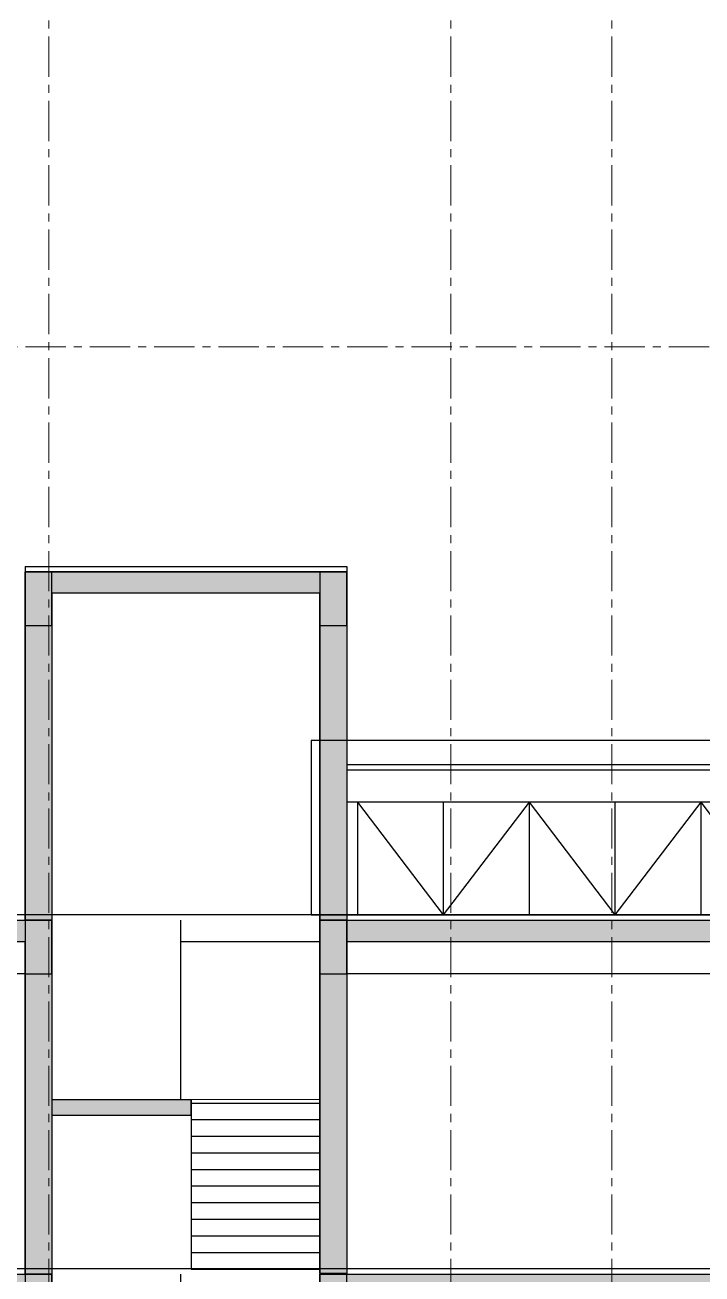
# Model space of a CAD drawing. Header units: millimetres. Extents: x -100356 to 314685, y 446 to 1273965.
# Drawn here: x 118527 to 124840, y 243036 to 254687 of the extents above; entities that cross this region are included whole.
import ezdxf
from ezdxf.xclip import XClip

# ---------------------------------------------------------------- set-up
doc = ezdxf.new("R2010")
doc.units = ezdxf.units.MM
doc.header["$XCLIPFRAME"] = 2
doc.linetypes.add('section$0$CENTER', pattern=[2, 1.25, -0.25, 0.25, -0.25])
for name, color, linetype, lineweight in [('@ color hatch', 7, 'Continuous', 13), ('Hatch-wall', 251, 'Continuous', 5), ('section$0$A-_FLORLEVL_E', 7, 'Continuous', 5), ('section$0$NKC_TRUC', 8, 'section$0$CENTER', 13), ('section$0$S-_STRC----_E', 7, 'Continuous', 9)]:
    doc.layers.add(name, color=color, linetype=linetype, lineweight=lineweight)
for name, color, linetype in [('section$0$FIN', 3, 'Continuous'), ('section$0$KEN', 4, 'Continuous'), ('section$0$NAM', 3, 'Continuous'), ('section$0$STR', 7, 'Continuous'), ('STR', 7, 'Continuous')]:
    doc.layers.add(name, color=color, linetype=linetype)

# ---------------------------------------------------------------- blocks, each defined once
blk = doc.blocks.new('section$0$grid section')
at = {"layer": 'section$0$NKC_TRUC', "ltscale": 300}
for p, q in [((-141943.9, 87100), (0, 87100)), ((-141943.9, 81800), (0, 81800)), ((-141943.9, 78500), (0, 78500))]:
    blk.add_line(p, q, dxfattribs=at)
blk = doc.blocks.new('section$0$ROOM 01')
at = {"layer": 'Hatch-wall', "ltscale": 0.5}
h = blk.add_hatch(color=256, dxfattribs=at)
h.dxf.hatch_style = 1
h.paths.add_polyline_path([(36485, 240516), (36485, 243810), (47160, 243810), (47160, 243710), (47860, 243710), (47860, 243810), (48060, 243810), (48060, 243510), (46960, 243510), (46960, 243610), (36735, 243610), (36735, 240516)])
h.paths.add_polyline_path([(16680, 243810), (16680, 243810), (33985, 243810), (33985, 242138), (35285, 242138), (35285, 241988), (33985, 241988), (33985, 240510), (33735, 240510), (33735, 243610), (26072, 243610), (26072, 243310), (25772, 243310), (25772, 243610), (16930, 243610), (16930, 243810)])
h.paths.add_polyline_path([(16930, 240516), (16680, 240516), (16680, 243810), (16930, 243810)])
h.paths.add_polyline_path([(-1440, 243810), (-1440, 243510), (-340, 243510), (-340, 243610), (8060, 243610), (8060, 243310), (8360, 243310), (8360, 243610), (11360, 243610), (11360, 243310), (11660, 243310), (11660, 243610), (13530, 243610), (13530, 240510), (13780, 240510), (13780, 243810), (-540, 243810), (-540, 243710), (-1240, 243710), (-1240, 243810)])
at = {"elevation": 0}
blk.add_lwpolyline([(35285, 241988), (35285, 242138)], dxfattribs=at)
at = {"layer": 'section$0$FIN'}
for p, q in [((47160, 243860, 0), (25772, 243860, 0)), ((35185, 243810, 0), (35185, 242138, 0)), ((36485, 242102, 0), (35285, 242102, 0)), ((35285, 241988, 0), (35285, 240554, 0)), ((36485, 241947, 0), (35285, 241947, 0)), ((36485, 241793, 0), (35285, 241793, 0)), ((36485, 241638, 0), (35285, 241638, 0)), ((36485, 241483, 0), (35285, 241483, 0)), ((36485, 241328, 0), (35285, 241328, 0)), ((36485, 241174, 0), (35285, 241174, 0)), ((36485, 241019, 0), (35285, 241019, 0)), ((36485, 240864, 0), (35285, 240864, 0)), ((36485, 240709, 0), (35285, 240709, 0)), ((36485, 240554, 0), (36485, 240709, 0)), ((35285, 240554, 0), (36485, 240554, 0))]:
    blk.add_line(p, q, dxfattribs=at)
at = {"layer": 'section$0$FIN', "elevation": 0}
for points in [[(36485, 243610), (35185, 243610)], [(46860, 243510), (46860, 243460), (46860, 243460), (46860, 243460), (46860, 243460), (46860, 243310), (36735, 243310)], [(33735, 243310), (25922, 243310)]]:
    blk.add_lwpolyline(points, dxfattribs=at)
at = {"layer": 'section$0$S-_STRC----_E'}
for p, q in [((36485, 242138, 0), (33985, 242138, 0)), ((33985, 242138, 0), (33985, 241988, 0)), ((33985, 241988, 0), (35285, 241988, 0))]:
    blk.add_line(p, q, dxfattribs=at)
at = {"layer": 'section$0$STR', "ltscale": 10}
for p, q in [((33735, 243310, 0), (33735, 240510, 0)), ((33985, 243310, 0), (33985, 240510, 0)), ((36485, 243316, 0), (36485, 240516, 0)), ((36735, 243316, 0), (36735, 240516, 0))]:
    blk.add_line(p, q, dxfattribs=at)
at = {"layer": 'section$0$STR', "elevation": 0}
for points in [[(33735, 243310), (33985, 243310), (33985, 243810), (33735, 243810)], [(36485, 243310), (36735, 243310), (36735, 243810), (36485, 243810)]]:
    blk.add_lwpolyline(points, close=True, dxfattribs=at)
at = {"layer": 'section$0$STR', "ltscale": 10, "elevation": 0}
for points in [[(33735, 243610), (26072, 243610)], [(46960, 243560), (46960, 243610), (36735, 243610)]]:
    blk.add_lwpolyline(points, dxfattribs=at)
at = {"layer": 'STR', "ltscale": 0.5, "elevation": 0}
for points in [[(16680, 243310), (16680, 243810), (33985, 243810), (33985, 242138), (35285, 242138), (35285, 241988), (33985, 241988), (33985, 240510), (33735, 240510), (33735, 243610), (26072, 243610), (26072, 243310), (25772, 243310), (25772, 243610), (16930, 243610), (16930, 243310)], [(36485, 240516), (36485, 243810), (47160, 243810), (47160, 243710), (47860, 243710), (47860, 243810), (48060, 243810), (48060, 243510), (46960, 243510), (46960, 243610), (36735, 243610), (36735, 240516)]]:
    blk.add_lwpolyline(points, close=True, dxfattribs=at)
blk = doc.blocks.new('section$0$LANG CAN')
at = {"layer": 'section$0$FIN'}
for p, q in [((252142, 98312, 0), (237392, 98312, 0)), ((266892, 98312, 0), (252142, 98312, 0))]:
    blk.add_line(p, q, dxfattribs=at)
at = {"layer": 'section$0$KEN'}
for p, q in [((252142, 98262, 0), (237392, 98262, 0)), ((266892, 98262, 0), (252142, 98262, 0)), ((252142, 97962, 0), (237392, 97962, 0)), ((266892, 97962, 0), (252142, 97962, 0)), ((252142, 96911), (237392, 96911)), ((266892, 96911), (252142, 96911))]:
    blk.add_line(p, q, dxfattribs=at)
at = {"layer": 'section$0$NAM'}
for p, q in [((237492, 97962, 0), (238292, 96911)), ((237492, 97962, 0), (237492, 96911)), ((239092, 97962, 0), (238292, 96911)), ((238292, 97962, 0), (238292, 96911)), ((239092, 97962, 0), (239892, 96911)), ((239092, 97962, 0), (239092, 96911)), ((240692, 97962, 0), (239892, 96911)), ((239892, 97962, 0), (239892, 96911)), ((240692, 97962, 0), (241492, 96911)), ((240692, 97962, 0), (240692, 96911)), ((242292, 97962, 0), (241492, 96911)), ((241492, 97962, 0), (241492, 96911)), ((242292, 97962, 0), (243092, 96911)), ((242292, 97962, 0), (242292, 96911)), ((243892, 97962, 0), (243092, 96911)), ((243092, 97962, 0), (243092, 96911)), ((243892, 97962, 0), (244692, 96911)), ((243892, 97962, 0), (243892, 96911)), ((245492, 97962, 0), (244692, 96911)), ((244692, 97962, 0), (244692, 96911)), ((245492, 97962, 0), (246292, 96911)), ((245492, 97962, 0), (245492, 96911)), ((247092, 97962, 0), (246292, 96911)), ((246292, 97962, 0), (246292, 96911)), ((247092, 97962, 0), (247892, 96911)), ((247092, 97962, 0), (247092, 96911)), ((248692, 97962, 0), (247892, 96911)), ((247892, 97962, 0), (247892, 96911)), ((248692, 97962, 0), (249492, 96911)), ((248692, 97962, 0), (248692, 96911)), ((250292, 97962, 0), (249492, 96911)), ((249492, 97962, 0), (249492, 96911)), ((250292, 97962, 0), (251092, 96911)), ((250292, 97962, 0), (250292, 96911)), ((251092, 97962, 0), (251092, 96911)), ((251892, 97962, 0), (251092, 96911)), ((251892, 97962, 0), (251892, 96911)), ((252242, 97962, 0), (253042, 96911)), ((252242, 97962, 0), (252242, 96911)), ((253842, 97962, 0), (253042, 96911)), ((253042, 97962, 0), (253042, 96911)), ((253842, 97962, 0), (254642, 96911)), ((253842, 97962, 0), (253842, 96911)), ((255442, 97962, 0), (254642, 96911)), ((254642, 97962, 0), (254642, 96911)), ((255442, 97962, 0), (256242, 96911)), ((255442, 97962, 0), (255442, 96911)), ((257042, 97962, 0), (256242, 96911)), ((256242, 97962, 0), (256242, 96911)), ((257042, 97962, 0), (257842, 96911)), ((257042, 97962, 0), (257042, 96911)), ((258642, 97962, 0), (257842, 96911)), ((257842, 97962, 0), (257842, 96911)), ((258642, 97962, 0), (259442, 96911)), ((258642, 97962, 0), (258642, 96911)), ((260242, 97962, 0), (259442, 96911)), ((259442, 97962, 0), (259442, 96911)), ((260242, 97962, 0), (261042, 96911)), ((260242, 97962, 0), (260242, 96911)), ((261842, 97962, 0), (261042, 96911)), ((261042, 97962, 0), (261042, 96911)), ((261842, 97962, 0), (262642, 96911)), ((261842, 97962, 0), (261842, 96911)), ((263442, 97962, 0), (262642, 96911)), ((262642, 97962, 0), (262642, 96911)), ((263442, 97962, 0), (264242, 96911)), ((263442, 97962, 0), (263442, 96911)), ((265042, 97962, 0), (264242, 96911)), ((264242, 97962, 0), (264242, 96911)), ((265042, 97962, 0), (265842, 96911)), ((265042, 97962, 0), (265042, 96911)), ((265842, 97962, 0), (265842, 96911)), ((266642, 97962, 0), (265842, 96911)), ((266642, 97962, 0), (266642, 96911))]:
    blk.add_line(p, q, dxfattribs=at)
blk = doc.blocks.new('section')
at = {"layer": 'Hatch-wall', "ltscale": 0.5}
h = blk.add_hatch(color=256, dxfattribs=at)
h.dxf.hatch_style = 1
h.paths.add_polyline_path([(268390, 81750), (268390, 85000), (271390, 85000), (271390, 81750), (271140, 81750), (271140, 84800), (268640, 84800), (268640, 81750)])
at = {"layer": 'section$0$FIN'}
blk.add_line((268390, 85050, 0), (271390, 85050, 0), dxfattribs=at)
at = {"layer": 'section$0$FIN', "elevation": 0}
for points in [[(268390, 85050), (268390, 85000)], [(271390, 85050), (271390, 85000)], [(271140, 85000), (268640, 85000)]]:
    blk.add_lwpolyline(points, dxfattribs=at)
at = {"layer": 'section$0$NKC_TRUC', "ltscale": 300}
for p, q in [((268611, 95993), (268611, -15127)), ((272361, 95993), (272361, -15127)), ((273861, 95993), (273861, -15127))]:
    blk.add_line(p, q, dxfattribs=at)
at = {"layer": 'section$0$STR', "ltscale": 10}
for p, q in [((268390, 84500, 0), (268390, 81550, 0)), ((268640, 84500, 0), (268640, 81550, 0)), ((271140, 84506, 0), (271140, 81550, 0)), ((271390, 84506, 0), (271390, 81550, 0))]:
    blk.add_line(p, q, dxfattribs=at)
at = {"layer": 'section$0$STR', "elevation": 0}
for points in [[(268390, 84500), (268640, 84500), (268640, 85000), (268390, 85000)], [(271140, 84500), (271390, 84500), (271390, 85000), (271140, 85000)]]:
    blk.add_lwpolyline(points, close=True, dxfattribs=at)
at = {"layer": 'section$0$STR', "ltscale": 10, "elevation": 0}
blk.add_lwpolyline([(271140, 84800), (268640, 84800)], dxfattribs=at)
at = {"layer": 'STR', "ltscale": 0.5, "elevation": 0}
blk.add_lwpolyline([(268390, 81750), (268390, 85000), (271390, 85000), (271390, 81750), (271140, 81750), (271140, 84800), (268640, 84800), (268640, 81750)], close=True, dxfattribs=at)
at = {"layer": 'section$0$A-_FLORLEVL_E'}
blk.add_blockref('section$0$grid section', (298305, 0), dxfattribs=at)
at = {"layer": 'section$0$STR'}
ref = blk.add_blockref('section$0$LANG CAN', (33998, -15112, 0), dxfattribs=at)
XClip(ref).set_block_clipping_path([(237061.5799752049, 96911.5240551101), (246816.909291164, 98539.4983456688)])
for p in [(234655, -162060), (234655, -165360)]:
    blk.add_blockref('section$0$ROOM 01', p, dxfattribs=at)

msp = doc.modelspace()

# ---------------------------------------------------------------- block references
at = {"layer": '@ color hatch', "ltscale": 0.5}
ref = msp.add_blockref('section', (-149862.3, 164586), dxfattribs=at)
XClip(ref).set_block_clipping_path([(169394.0948857647, -24157.8838648469), (313883.7615168951, 101394.6180912155)])

doc.saveas('drawing.dxf')
